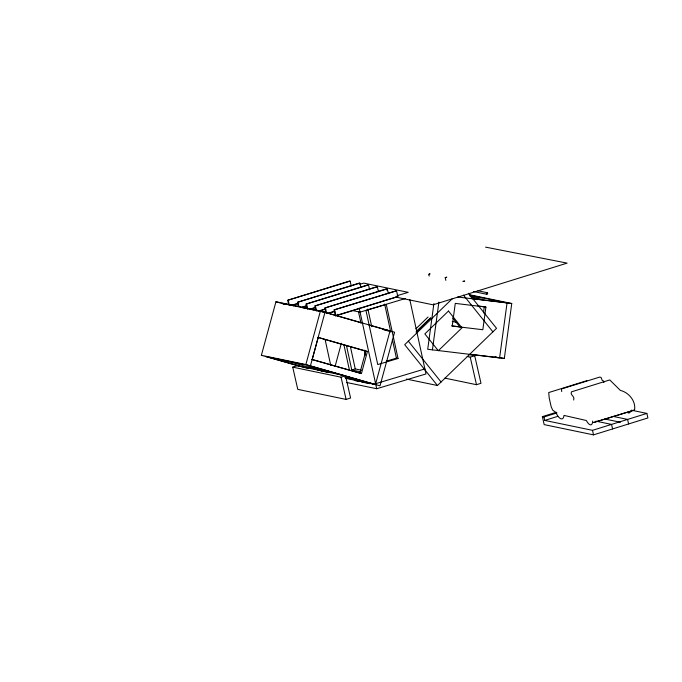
<?xml version="1.0" encoding="UTF-8"?>
<svg xmlns="http://www.w3.org/2000/svg" width="682" height="682" viewBox="0 0 682 682"><rect width="100%" height="100%" fill="white"/><g stroke="black" fill="none" stroke-linecap="round" stroke-linejoin="round"><path stroke-width="1.02" d="M634.558 410.027L593.724 422.473L634.558 410.027C636.059 401.033 628.77 392.431 620.322 390.377L609.776 379.934L571.448 391.843C569.7 395.048 575.224 396.191 573.681 400.036M433.897 303.601L427.708 349.286L504.313 358.493L511.756 303.507L469.344 294.701M432.422 349.857L438.893 302.083M483.453 312.919L484.288 306.738L477.954 305.971M485.908 307.07L482.839 329.73L452.209 326.056L455.278 303.388L485.908 307.07L484.288 306.738M261.377 355.305L275.946 301.751L320.429 310.992L394.597 332.219L380.01 385.816L305.86 364.546L261.377 355.305L299.526 366.217M305.86 364.546L320.429 310.992M335.067 366.464L341.384 343.225M359.806 373.225L365.816 351.153L367.428 351.486L361.426 373.557L311.623 359.431M345.442 378.28L375.441 384.512L390.027 330.915L382.79 329.406M428.859 274.155C432.524 273.354 426.992 274.07 429.285 276.057M445.218 277.54L446.804 277.224L445.227 277.583L445.849 280.379M415.952 328.724L428.074 316.994M416.668 331.282L430.419 318.008M416.011 332.04L430.495 318.025M452.575 298.426L404.707 344.683L437.435 385.509L496.53 328.323L468.415 293.243M288.58 304.155L287.702 300.276L349.585 281.027L350.13 281.137L351.23 285.98M287.702 300.276L350.13 281.137M298.341 306.175L297.463 302.305L359.346 283.056L359.891 283.166L360.769 287.037M297.463 302.305L359.891 283.166M292.067 305.144L298.153 303.251M292.604 305.255L298.69 303.362M307.181 308.937L306.082 304.095L367.965 284.846L368.51 284.957L369.61 289.799M306.082 304.095L368.51 284.957M302.842 306.857L305.886 305.911M301.35 307.599L306.423 306.022M316.03 310.787L314.931 305.945L376.822 286.696L377.359 286.807L378.459 291.649M314.931 305.945L377.359 286.807M312.475 308.332L315.519 307.386M309.969 309.389L315.041 307.812M325.962 312.842L324.862 308L386.754 288.742L387.291 288.861L388.39 293.703M324.862 308L387.291 288.861M320.31 310.498L324.368 309.236M318.818 311.239L325.919 309.031M334.086 309.909L396.515 290.771L397.836 296.585L335.945 315.843L335.408 315.723L334.086 309.909L396.515 290.771M328.213 313.183L334.299 311.282M328.75 313.294L334.836 311.401M335.408 315.723L397.836 296.585M292.723 367.146L297.207 365.748L345.535 375.791L350.582 398.015L346.098 399.413L297.77 389.371L292.723 367.146L341.051 377.189L345.535 375.791M467.187 356.516L470.239 357.155L474.723 355.757L480.981 383.301L476.496 384.699L444.903 378.135M586.895 380.675L548.712 392.559L549.198 397.904L551.158 406.668L552.676 410.129L555.796 412.397A11.62 4.365 72.7 0 0 564.023 415.406L586.35 420.513A9.514 3.581 72.7 0 0 592.692 421.067M631.302 410.18L646.868 413.42L647.9 417.955L593.519 434.869L544.176 424.622L542.361 416.642L556.41 412.269M542.361 416.642L543.955 416.966L556.998 412.917M543.955 416.966L544.739 420.41L557.782 416.361M544.739 420.41L592.488 430.333L646.868 413.42M359.712 284.309L363.736 283.107L408.22 292.348L397.163 295.656M405.296 298.563L360.07 312.126L351.793 310.412M346.439 345.493L351.776 369.968L355.254 368.928L361.426 370.207M386.276 361.196L396.421 358.152L398.041 358.485L386.259 304.36L365.961 310.446L377.743 364.572L398.041 358.485M375.603 383.71L424.886 368.928M346.695 382.5L376.694 388.731L425.977 373.949L409.763 299.441M470.068 296.363L482.668 297.881M472.063 298.358L482.413 299.603L471.083 297.25M471.842 298.571L505.533 302.629M457.716 297.011L511.756 303.507M451.646 325.843L461.151 326.985M470.691 354.316L497.979 357.59L494.885 356.95M487.238 292.731C484.339 293.789 489.224 295.118 487.238 292.731L477.92 290.762M485.575 247.131L567.126 263.124L433.07 304.82L395.696 297.062M469.804 295.204L507.05 302.944L499.599 357.931L495.464 357.07M452.251 321.427L457.4 322.492M281.538 303.277L293.959 305.851M302.228 307.573L313.609 309.935M315.681 310.37L324.99 312.296L310.421 365.85L265.937 356.609M385.279 330.284L389.422 331.145M500.17 357.632L504.313 358.493M468.611 354.487L474.723 355.757M613.058 416.395L627.585 419.413L628.616 423.957M604.977 419.046L620.398 422.243M406.395 379.064L437.435 385.509M351.776 369.968L360.011 371.681M595.983 421.169L611.549 424.409L612.581 428.944M345.237 377.53L362.739 381.17L345.706 376.293M375.458 384.46L344.99 377.658M355.177 380.658L359.32 381.519M361.383 381.954L369.661 383.668M306.883 308.52L282.143 303.345L286.201 304.513M308.946 308.946L323.379 311.964L335.57 315.459M383.258 329.5L388.416 330.582L369.107 325.05M473.359 291.47L486.82 294.317M337.607 316.039L360.974 322.731M275.946 301.751L280.507 303.055M281.53 303.354L283.559 303.933M367.428 351.486L318.238 337.411L312.228 359.482L361.426 373.557M317.624 337.36L365.816 351.153M308.81 365.518L342.458 375.134M345.39 375.987L373.958 384.154M341.699 375.143L325.664 370.556L308.153 366.916L328.204 372.653M286.056 360.787L321.623 370.965M267.557 356.942L308.204 368.578M463.47 295.127L492.898 331.836M452.635 317.906L459.694 326.712M408.348 341.162L441.066 381.997M603.937 382.534L603.127 380.607L602.249 380.403L601.055 377.419L599.64 377.095L561.457 388.97L561.695 391.579M592.488 430.333L593.519 434.869M470.239 357.155L476.496 384.699M386.754 288.742L387.188 290.685M334.623 310.02L335.945 315.843M325.399 308.111L326.499 312.953M341.051 377.189L346.098 399.413M315.468 306.056L316.567 310.898M306.619 304.206L307.718 309.048M298 302.416L298.878 306.295M288.239 300.387L289.339 305.229M384.639 304.027L390.76 332.125M392.346 339.414L396.421 358.152M367.879 309.023L371.716 326.652M359.201 308.111L376.694 388.731M358.459 311.793L361.051 323.234M364.171 350.147L365.279 355.245M350.369 346.49L355.254 368.928M337.283 314.334L337.735 316.414M343.83 344.41L349.474 370.343M325.101 339.525L330.744 365.458M630.569 411.297A9.514 3.581 72.7 0 1 627.372 412.405M463.087 281.385L464.638 281.12L463.087 281.385M448.475 311.035L424.843 333.907L438.321 350.719L461.953 327.854L448.475 311.035"/></g></svg>
